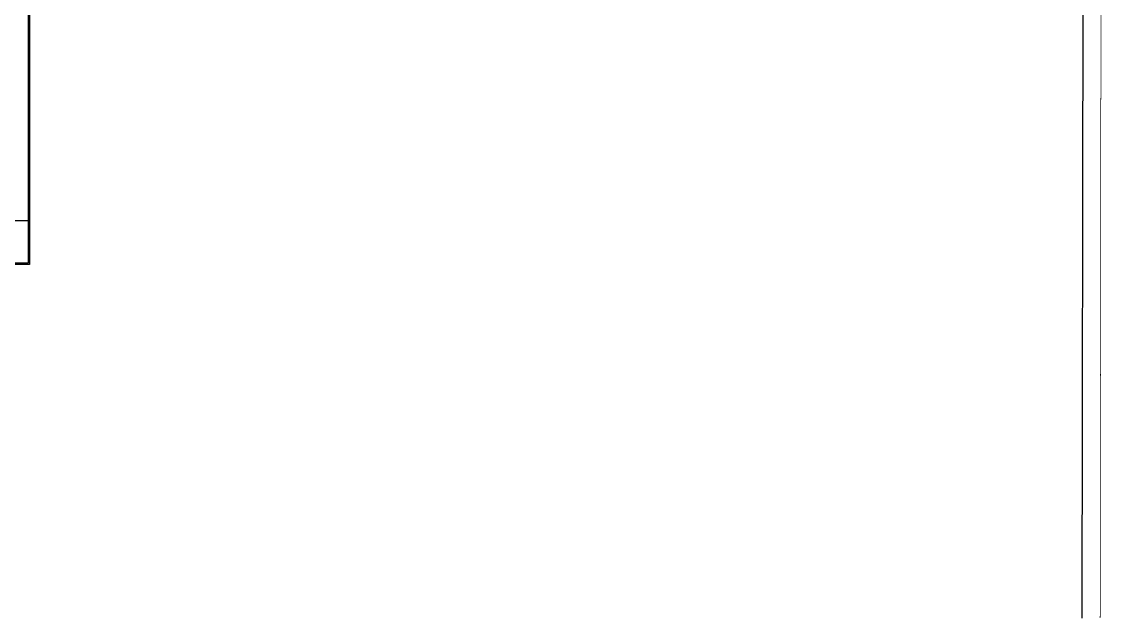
# Model space of a CAD drawing. Header units: millimetres. Extents: x 1887 to 2405, y 1100 to 1335.
# Drawn here: x 2206.7 to 2287.5, y 1100.3 to 1144.9 of the extents above; entities that cross this region are included whole.
import ezdxf

# ---------------------------------------------------------------- set-up
doc = ezdxf.new("R2010")
doc.units = ezdxf.units.MM
for name, color, linetype in [('ar-alambrado', 2, 'Continuous'), ('AR-CALÇADA', 1, 'Continuous'), ('ar-podotactil', 1, 'Continuous'), ('via', 1, 'Continuous')]:
    doc.layers.add(name, color=color, linetype=linetype)

msp = doc.modelspace()

# ---------------------------------------------------------------- linework, layer by layer
at = {"layer": 'ar-alambrado'}
for p, q in [((2207.189, 1182.098), (2207.189, 1126.838)), ((2207.289, 1181.998), (2207.289, 1126.738)), ((2207.289, 1126.738), (2012.935, 1126.738)), ((2207.189, 1126.838), (2013.035, 1126.838))]:
    msp.add_line(p, q, dxfattribs=at)
at = {"layer": 'AR-CALÇADA'}
msp.add_line((2067.745, 1130.023), (2207.189, 1130.023), dxfattribs=at)
at = {"layer": 'ar-podotactil'}
for p in [(2286.118, 1182.81), (2286.118, 1182.658)]:
    msp.add_line(p, (2285.988, 1100.277), dxfattribs=at)
at = {"layer": 'via', "const_width": 0.05}
msp.add_lwpolyline([(2238.542, 1335.373), (2239.32, 1334.289), (2245.53, 1324.739), (2255.224, 1316.781), (2260.635, 1313.812), (2267.201, 1310.11), (2270.751, 1307.62), (2274.597, 1303.684), (2276.654, 1301.396), (2279.448, 1297.791), (2283.561, 1291.858), (2285.861, 1288.796), (2287.003, 1286.64), (2287.439, 1284.23), (2287.423, 1281.624), (2287.374, 1275.164), (2287.491, 1214.52), (2287.374, 1117.572), (2287.35, 1100.277)], dxfattribs=at)

doc.saveas('drawing.dxf')
